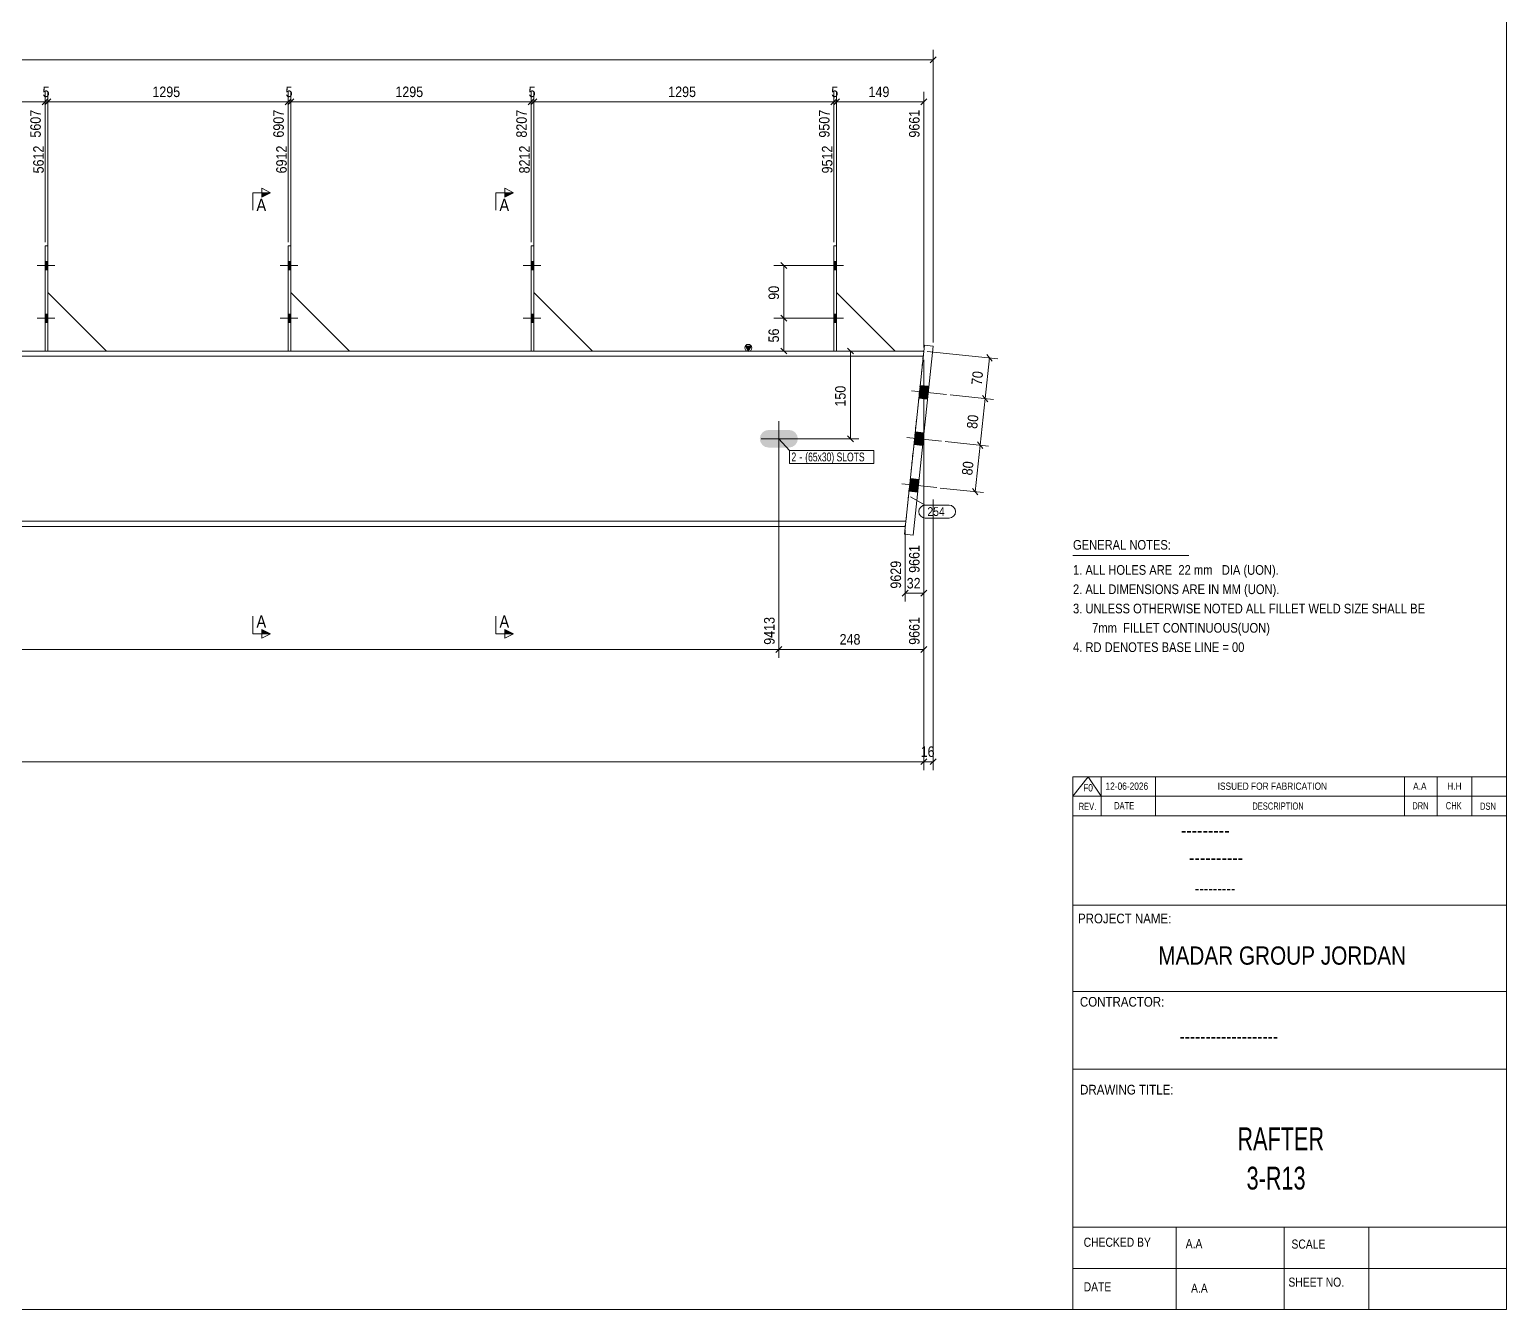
# Model space of a CAD drawing. Header units: millimetres. Extents: x 2 to 825, y 1 to 579.
# Drawn here: x 404.2 to 825, y 5 to 369.7 of the extents above; entities that cross this region are included whole.
import ezdxf

# ---------------------------------------------------------------- set-up
doc = ezdxf.new("R2010")
doc.units = ezdxf.units.MM
doc.linetypes.add('XKITLINE00', pattern=[0])
doc.linetypes.add('XKITLINE01', pattern=[4, 1, -1, 1, -1])
for name, color, linetype, lineweight in [('Bolt', 3, 'Continuous', 0), ('BoltMark', 7, 'Continuous', 0), ('Dimensions', 7, 'Continuous', 0), ('DrawingSheet', 5, 'Continuous', 0), ('OtherObjectType', 7, 'Continuous', 0), ('Part', 2, 'Continuous', 0), ('PartMark', 7, 'Continuous', 0), ('Section', 6, 'Continuous', 0)]:
    doc.layers.add(name, color=color, linetype=linetype, lineweight=lineweight)
doc.styles.add('@ARIAL_UNICODE_MS_BOLD', font='ARIAL.TTF')
doc.styles.add('ARIAL', font='ARIAL.TTF')
doc.styles.add('ARIAL_NARROW', font='ARIALN.TTF')
doc.styles.add('COMIC_SANS_MS_BOLD', font='COMICBD.TTF')
doc.styles.add('SWIS721_EX_BT', font='ARIAL.TTF')
doc.styles.add('SWISSE', font='ARIAL.TTF')

# ---------------------------------------------------------------- blocks, each defined once
blk = doc.blocks.new('*A2')
at = {"layer": 'Bolt'}
blk.add_hatch(color=3, dxfattribs=at).paths.add_polyline_path([(612.46, 252.12), (612.26, 253.07), (612.46, 254.03), (613, 254.84), (613.81, 255.38), (614.76, 255.57), (620.6, 255.57), (621.56, 255.38), (622.37, 254.84), (622.91, 254.03), (623.1, 253.07), (622.91, 252.12), (622.37, 251.3), (621.56, 250.76), (620.6, 250.57), (614.76, 250.57), (613.81, 250.76), (613, 251.3)], flags=17)
at = {"layer": 'Bolt', "color": 3, "linetype": 'XKITLINE00', "lineweight": 0}
for p, q in [((617.68, 248.07), (617.68, 258.07)), ((622.68, 253.07), (612.68, 253.07))]:
    blk.add_line(p, q, dxfattribs=at)
blk = doc.blocks.new('*A5')
at = {"layer": 'Bolt'}
for points in [[(477.85, 303.57), (478.68, 303.57), (478.68, 301.24), (477.85, 301.24)], [(477.85, 303.57), (478.68, 303.57), (478.68, 301.24), (477.85, 301.24)], [(477.85, 288.57), (478.68, 288.57), (478.68, 286.24), (477.85, 286.24)], [(477.85, 288.57), (478.68, 288.57), (478.68, 286.24), (477.85, 286.24)]]:
    blk.add_hatch(color=3, dxfattribs=at).paths.add_polyline_path(points, flags=17)
at = {"layer": 'Bolt', "color": 3, "linetype": 'XKITLINE00', "lineweight": 0}
for p, q in [((478.68, 303.57), (477.85, 303.57)), ((478.68, 303.57), (477.85, 303.57)), ((480.61, 302.41), (475.61, 302.41)), ((480.61, 302.41), (475.61, 302.41)), ((478.68, 301.24), (477.85, 301.24)), ((478.68, 301.24), (477.85, 301.24)), ((480.61, 287.41), (475.61, 287.41)), ((480.61, 287.41), (475.61, 287.41)), ((478.68, 288.57), (477.85, 288.57)), ((478.68, 288.57), (477.85, 288.57)), ((478.68, 286.24), (477.85, 286.24)), ((478.68, 286.24), (477.85, 286.24))]:
    blk.add_line(p, q, dxfattribs=at)
blk = doc.blocks.new('*A7')
at = {"layer": 'Bolt'}
for points in [[(633.33, 303.57), (634.16, 303.57), (634.16, 301.24), (633.33, 301.24)], [(633.33, 303.57), (634.16, 303.57), (634.16, 301.24), (633.33, 301.24)], [(633.33, 288.57), (634.16, 288.57), (634.16, 286.24), (633.33, 286.24)], [(633.33, 288.57), (634.16, 288.57), (634.16, 286.24), (633.33, 286.24)]]:
    blk.add_hatch(color=3, dxfattribs=at).paths.add_polyline_path(points, flags=17)
at = {"layer": 'Bolt', "color": 3, "linetype": 'XKITLINE00', "lineweight": 0}
for p, q in [((634.16, 303.57), (633.33, 303.57)), ((634.16, 303.57), (633.33, 303.57)), ((636.1, 302.41), (631.1, 302.41)), ((636.1, 302.41), (631.1, 302.41)), ((634.16, 301.24), (633.33, 301.24)), ((634.16, 301.24), (633.33, 301.24)), ((636.1, 287.41), (631.1, 287.41)), ((636.1, 287.41), (631.1, 287.41)), ((634.16, 288.57), (633.33, 288.57)), ((634.16, 288.57), (633.33, 288.57)), ((634.16, 286.24), (633.33, 286.24)), ((634.16, 286.24), (633.33, 286.24))]:
    blk.add_line(p, q, dxfattribs=at)
blk = doc.blocks.new('*A8')
at = {"layer": 'Bolt'}
for points in [[(408.61, 303.57), (409.45, 303.57), (409.45, 301.24), (408.61, 301.24)], [(408.61, 303.57), (409.45, 303.57), (409.45, 301.24), (408.61, 301.24)], [(408.61, 288.57), (409.45, 288.57), (409.45, 286.24), (408.61, 286.24)], [(408.61, 288.57), (409.45, 288.57), (409.45, 286.24), (408.61, 286.24)]]:
    blk.add_hatch(color=3, dxfattribs=at).paths.add_polyline_path(points, flags=17)
at = {"layer": 'Bolt', "color": 3, "linetype": 'XKITLINE00', "lineweight": 0}
for p, q in [((409.45, 303.57), (408.61, 303.57)), ((409.45, 303.57), (408.61, 303.57)), ((411.38, 302.41), (406.38, 302.41)), ((411.38, 302.41), (406.38, 302.41)), ((409.45, 301.24), (408.61, 301.24)), ((409.45, 301.24), (408.61, 301.24)), ((411.38, 287.41), (406.38, 287.41)), ((411.38, 287.41), (406.38, 287.41)), ((409.45, 288.57), (408.61, 288.57)), ((409.45, 288.57), (408.61, 288.57)), ((409.45, 286.24), (408.61, 286.24)), ((409.45, 286.24), (408.61, 286.24))]:
    blk.add_line(p, q, dxfattribs=at)
blk = doc.blocks.new('*A10')
at = {"layer": 'Bolt'}
for points in [[(660.05, 264.38), (657.57, 264.65), (657.95, 268.29), (660.44, 268.03)], [(660.05, 264.38), (657.57, 264.65), (657.95, 268.29), (660.44, 268.03)], [(658.66, 251.12), (656.17, 251.39), (656.55, 255.03), (659.04, 254.77)], [(658.66, 251.12), (656.17, 251.39), (656.55, 255.03), (659.04, 254.77)], [(657.26, 237.86), (654.77, 238.13), (655.16, 241.77), (657.64, 241.51)], [(657.26, 237.86), (654.77, 238.13), (655.16, 241.77), (657.64, 241.51)]]:
    blk.add_hatch(color=3, dxfattribs=at).paths.add_polyline_path(points, flags=17)
at = {"layer": 'Bolt', "color": 3, "linetype": 'XKITLINE00', "lineweight": 0}
for p, q in [((665.47, 265.66), (655.52, 266.71)), ((665.47, 265.66), (655.52, 266.71)), ((660.44, 268.03), (657.95, 268.29)), ((660.44, 268.03), (657.95, 268.29)), ((660.05, 264.38), (657.57, 264.65)), ((660.05, 264.38), (657.57, 264.65)), ((664.07, 252.4), (654.12, 253.45)), ((664.07, 252.4), (654.12, 253.45)), ((659.04, 254.77), (656.55, 255.03)), ((659.04, 254.77), (656.55, 255.03)), ((658.66, 251.12), (656.17, 251.39)), ((658.66, 251.12), (656.17, 251.39)), ((662.67, 239.14), (652.73, 240.19)), ((662.67, 239.14), (652.73, 240.19)), ((657.64, 241.51), (655.16, 241.77)), ((657.64, 241.51), (655.16, 241.77)), ((657.26, 237.86), (654.77, 238.13)), ((657.26, 237.86), (654.77, 238.13))]:
    blk.add_line(p, q, dxfattribs=at)
blk = doc.blocks.new('*A11')
at = {"layer": 'Bolt'}
for points in [[(547.08, 303.57), (547.91, 303.57), (547.91, 301.24), (547.08, 301.24)], [(547.08, 303.57), (547.91, 303.57), (547.91, 301.24), (547.08, 301.24)], [(547.08, 288.57), (547.91, 288.57), (547.91, 286.24), (547.08, 286.24)], [(547.08, 288.57), (547.91, 288.57), (547.91, 286.24), (547.08, 286.24)]]:
    blk.add_hatch(color=3, dxfattribs=at).paths.add_polyline_path(points, flags=17)
at = {"layer": 'Bolt', "color": 3, "linetype": 'XKITLINE00', "lineweight": 0}
for p, q in [((547.91, 303.57), (547.08, 303.57)), ((547.91, 303.57), (547.08, 303.57)), ((549.85, 302.41), (544.85, 302.41)), ((549.85, 302.41), (544.85, 302.41)), ((547.91, 301.24), (547.08, 301.24)), ((547.91, 301.24), (547.08, 301.24)), ((549.85, 287.41), (544.85, 287.41)), ((549.85, 287.41), (544.85, 287.41)), ((547.91, 288.57), (547.08, 288.57)), ((547.91, 288.57), (547.08, 288.57)), ((547.91, 286.24), (547.08, 286.24)), ((547.91, 286.24), (547.08, 286.24))]:
    blk.add_line(p, q, dxfattribs=at)
blk = doc.blocks.new('*A13')
at = {"layer": 'Part'}
blk.add_hatch(color=2, dxfattribs=at).paths.add_polyline_path([(608.18, 279.47), (609.78, 279.47), (608.98, 278.07)], flags=17)
at = {"layer": 'Part', "color": 2, "linetype": 'XKITLINE00', "lineweight": 0}
for p, q in [((451.11, 278.07), (381.98, 278.07)), ((520.35, 278.07), (451.21, 278.07)), ((589.58, 278.07), (520.45, 278.07)), ((658.98, 278.07), (589.68, 278.07)), ((608.98, 278.07), (608.18, 279.47)), ((608.18, 279.47), (609.78, 279.47)), ((609.78, 279.47), (608.98, 278.07)), ((451.11, 276.57), (381.98, 276.57)), ((520.35, 276.57), (451.21, 276.57)), ((589.58, 276.57), (520.45, 276.57)), ((658.83, 276.57), (589.68, 276.57)), ((451.11, 229.57), (381.98, 229.57)), ((381.98, 228.07), (451.11, 228.07)), ((520.35, 229.57), (451.21, 229.57)), ((451.21, 228.07), (520.35, 228.07)), ((589.58, 229.57), (520.45, 229.57)), ((520.45, 228.07), (589.58, 228.07)), ((653.87, 229.57), (589.68, 229.57)), ((589.68, 228.07), (653.71, 228.07))]:
    blk.add_line(p, q, dxfattribs=at)
at = {"layer": 'Part', "color": 7, "linetype": 'XKITLINE01', "lineweight": 0}
blk.add_line((653.71, 228.07), (658.98, 278.07), dxfattribs=at)
at = {"layer": 'Part', "color": 2, "linetype": 'XKITLINE00', "lineweight": 0}
blk.add_circle((608.98, 278.97), 1, dxfattribs=at)
blk = doc.blocks.new('*A18')
at = {"layer": 'Part', "color": 2, "linetype": 'XKITLINE00', "lineweight": 0}
for p, q in [((477.85, 308.07), (478.68, 308.07)), ((477.85, 308.07), (477.85, 278.07)), ((478.68, 308.07), (478.68, 278.07))]:
    blk.add_line(p, q, dxfattribs=at)
at = {"layer": 'Part', "color": 7, "linetype": 'XKITLINE01', "lineweight": 0}
blk.add_line((478.68, 278.07), (477.85, 278.07), dxfattribs=at)
blk = doc.blocks.new('*A19')
at = {"layer": 'Part', "color": 2, "linetype": 'XKITLINE00', "lineweight": 0}
blk.add_line((495.35, 278.07), (478.68, 294.74), dxfattribs=at)
at = {"layer": 'Part', "color": 7, "linetype": 'XKITLINE01', "lineweight": 0}
for p, q in [((478.68, 294.74), (478.68, 278.07)), ((478.68, 278.07), (495.35, 278.07))]:
    blk.add_line(p, q, dxfattribs=at)
blk = doc.blocks.new('*A22')
at = {"layer": 'Part', "color": 2, "linetype": 'XKITLINE00', "lineweight": 0}
for p, q in [((634.16, 308.07), (633.33, 308.07)), ((633.33, 308.07), (633.33, 278.07)), ((634.16, 278.07), (634.16, 308.07))]:
    blk.add_line(p, q, dxfattribs=at)
at = {"layer": 'Part', "color": 7, "linetype": 'XKITLINE01', "lineweight": 0}
blk.add_line((633.33, 278.07), (634.16, 278.07), dxfattribs=at)
blk = doc.blocks.new('*A23')
at = {"layer": 'Part', "color": 2, "linetype": 'XKITLINE00', "lineweight": 0}
blk.add_line((650.83, 278.07), (634.16, 294.74), dxfattribs=at)
at = {"layer": 'Part', "color": 7, "linetype": 'XKITLINE01', "lineweight": 0}
for p, q in [((634.16, 294.74), (634.16, 278.07)), ((634.16, 278.07), (650.83, 278.07))]:
    blk.add_line(p, q, dxfattribs=at)
blk = doc.blocks.new('*A24')
at = {"layer": 'Part', "color": 2, "linetype": 'XKITLINE00', "lineweight": 0}
for p, q in [((408.61, 308.07), (409.45, 308.07)), ((408.61, 308.07), (408.61, 278.07)), ((409.45, 308.07), (409.45, 278.07))]:
    blk.add_line(p, q, dxfattribs=at)
at = {"layer": 'Part', "color": 7, "linetype": 'XKITLINE01', "lineweight": 0}
blk.add_line((409.45, 278.07), (408.61, 278.07), dxfattribs=at)
blk = doc.blocks.new('*A25')
at = {"layer": 'Part', "color": 2, "linetype": 'XKITLINE00', "lineweight": 0}
blk.add_line((426.11, 278.07), (409.45, 294.74), dxfattribs=at)
at = {"layer": 'Part', "color": 7, "linetype": 'XKITLINE01', "lineweight": 0}
for p, q in [((409.45, 294.74), (409.45, 278.07)), ((409.45, 278.07), (426.11, 278.07))]:
    blk.add_line(p, q, dxfattribs=at)
blk = doc.blocks.new('*A28')
at = {"layer": 'Part', "color": 2, "linetype": 'XKITLINE00', "lineweight": 0}
for p, q in [((659.16, 279.73), (653.48, 225.86)), ((655.96, 225.6), (661.64, 279.47)), ((661.64, 279.47), (659.16, 279.73)), ((653.48, 225.86), (655.96, 225.6))]:
    blk.add_line(p, q, dxfattribs=at)
blk = doc.blocks.new('*A29')
at = {"layer": 'Part', "color": 2, "linetype": 'XKITLINE00', "lineweight": 0}
blk.add_line((564.58, 278.07), (547.91, 294.74), dxfattribs=at)
at = {"layer": 'Part', "color": 7, "linetype": 'XKITLINE01', "lineweight": 0}
for p, q in [((547.91, 294.74), (547.91, 278.07)), ((547.91, 278.07), (564.58, 278.07))]:
    blk.add_line(p, q, dxfattribs=at)
blk = doc.blocks.new('*A30')
at = {"layer": 'Part', "color": 2, "linetype": 'XKITLINE00', "lineweight": 0}
for p, q in [((547.08, 308.07), (547.91, 308.07)), ((547.08, 308.07), (547.08, 278.07)), ((547.91, 308.07), (547.91, 278.07))]:
    blk.add_line(p, q, dxfattribs=at)
at = {"layer": 'Part', "color": 7, "linetype": 'XKITLINE01', "lineweight": 0}
blk.add_line((547.91, 278.07), (547.08, 278.07), dxfattribs=at)
blk = doc.blocks.new('*A70')
at = {"layer": 'DrawingSheet', "color": 5, "linetype": 'XKITLINE00', "lineweight": 0}
for p, q in [((825, 5), (825, 579)), ((5, 5), (825, 5))]:
    blk.add_line(p, q, dxfattribs=at)
blk = doc.blocks.new('*A72')
at = {"layer": 'OtherObjectType', "color": 7, "linetype": 'XKITLINE00', "lineweight": 0}
blk.add_line((701.5, 219.82), (734.5, 219.82), dxfattribs=at)
at = {"layer": 'OtherObjectType', "color": 7, "style": 'ARIAL_NARROW', "width": 1.008832}
for s, p in [('GENERAL NOTES:', (701.5, 221.47)), ('1. ALL HOLES ARE  22 mm   DIA (UON).', (701.5, 214.32)), ('2. ALL DIMENSIONS ARE IN MM (UON).', (701.5, 208.82)), ('3. UNLESS OTHERWISE NOTED ALL FILLET WELD SIZE SHALL BE', (701.5, 203.32)), ('7mm  FILLET CONTINUOUS(UON)', (706.95, 197.82)), ('4. RD DENOTES BASE LINE = 00', (701.5, 192.32))]:
    blk.add_text(s, height=2.75, dxfattribs=at).set_placement(p)
blk = doc.blocks.new('*A73')
at = {"layer": 'OtherObjectType', "color": 7, "linetype": 'XKITLINE00', "lineweight": 0}
for p, q in [((701.5, 156.76), (825, 156.76)), ((701.5, 151.21), (705.82, 156.76)), ((701.5, 151.21), (701.5, 156.76)), ((705.82, 156.76), (709.53, 151.21)), ((709.53, 151.21), (709.53, 156.76)), ((724.97, 151.21), (724.97, 156.76)), ((795.98, 151.21), (795.98, 156.76)), ((805.24, 151.21), (805.24, 156.76)), ((815.12, 151.21), (815.12, 156.76)), ((825, 151.21), (825, 156.76)), ((701.5, 151.21), (825, 151.21)), ((701.5, 145.65), (701.5, 151.21)), ((705.21, 151.21), (825, 151.21)), ((709.53, 145.65), (709.53, 151.21)), ((724.97, 145.65), (724.97, 151.21)), ((795.98, 145.65), (795.98, 151.21)), ((805.24, 145.65), (805.24, 151.21)), ((815.12, 145.65), (815.12, 151.21)), ((825, 145.65), (825, 151.21))]:
    blk.add_line(p, q, dxfattribs=at)
at = {"layer": 'OtherObjectType', "color": 7, "style": 'ARIAL_NARROW'}
for s, height, width, p in [('F0', 2.058, 1.008832, (704.4, 152.59)), ('12-06-2026', 2.058, 1.008832, (710.76, 153.06)), ('ISSUED FOR FABRICATION', 2.0583, 1.008832, (742.71, 153.06)), ('A.A', 2.058, 1.008832, (798.4, 153.06)), ('H.H', 2.058, 1.008832, (808.13, 153.06)), ('REV.', 2.058, 0.907949, (703.13, 147.31)), ('DATE', 2.058, 0.907949, (713.23, 147.5)), ('DESCRIPTION', 2.0583, 0.907949, (752.61, 147.39)), ('DRN', 2.058, 0.907949, (798.17, 147.47)), ('CHK', 2.058, 0.907949, (807.72, 147.5)), ('DSN', 2.058, 0.907949, (817.47, 147.35))]:
    blk.add_text(s, height=height, dxfattribs=dict(at, width=width)).set_placement(p)
blk = doc.blocks.new('*A75')
at = {"layer": 'OtherObjectType', "color": 2, "linetype": 'XKITLINE00', "lineweight": 0}
for p, q in [((701.5, 145.65), (825, 145.65)), ((701.5, 5), (701.5, 145.64)), ((824.98, 145.64), (825, 5)), ((825, 120.14), (701.5, 120.14)), ((701.5, 95.63), (825, 95.63)), ((825, 73.49), (701.5, 73.49)), ((825, 28.4), (701.5, 28.4)), ((730.94, 28.4), (730.94, 5)), ((761.62, 5), (761.62, 28.4)), ((785.75, 5), (785.75, 28.4)), ((825, 16.7), (701.5, 16.7)), ((825, 5), (701.5, 5))]:
    blk.add_line(p, q, dxfattribs=at)
at = {"layer": 'OtherObjectType', "color": 4, "style": '@ARIAL_UNICODE_MS_BOLD', "width": 0.85}
blk.add_text('---------', height=3.9, dxfattribs=at).set_placement((732.23, 139.59))
at = {"layer": 'OtherObjectType', "color": 7, "style": 'ARIAL', "width": 0.85}
for s, height, p in [('----------', 3.9, (734.56, 131.77)), ('---------', 3.25, (736.21, 123.31))]:
    blk.add_text(s, height=height, dxfattribs=at).set_placement(p)
at = {"layer": 'OtherObjectType', "color": 3, "width": 0.85}
for s, style, p in [('PROJECT NAME:', 'SWIS721_EX_BT', (702.92, 115.01)), ('CONTRACTOR:', 'SWISSE', (703.47, 91.27)), ('DRAWING TITLE:', 'SWIS721_EX_BT', (703.53, 66.24))]:
    blk.add_text(s, height=2.7618, dxfattribs=dict(at, style=style)).set_placement(p)
at = {"layer": 'OtherObjectType', "color": 7, "width": 0.85}
for s, height, p in [('MADAR GROUP JORDAN', 5.2, (725.79, 103.23)), ('CHECKED BY', 2.592, (704.53, 22.86)), ('A.A', 2.592, (733.61, 22.45)), ('SCALE', 2.592, (763.74, 22.33)), ('DATE', 2.592, (704.54, 10.16)), ('SHEET NO.', 2.592, (762.87, 11.49)), ('A.A', 2.592, (735.14, 9.76))]:
    blk.add_text(s, height=height, dxfattribs=at).set_placement(p)
at = {"layer": 'OtherObjectType', "color": 1}
for s, height, style, width, p in [('-------------------', 3.9, 'COMIC_SANS_MS_BOLD', 0.85, (731.87, 80.86)), ('RAFTER', 6.5, 'ARIAL', 0.68, (748.34, 50.37)), ('3-R13', 6.5, 'ARIAL', 0.68, (750.95, 39.17))]:
    blk.add_text(s, height=height, dxfattribs=dict(at, style=style, width=width)).set_placement(p)
blk = doc.blocks.new('*A78')
at = {"layer": 'Dimensions', "color": 7, "linetype": 'XKITLINE00', "lineweight": 0}
for p, q in [((662.49, 361.92), (660.8, 360.22)), ((661.64, 280.47), (661.64, 363.92)), ((59.76, 361.07), (661.64, 361.07))]:
    blk.add_line(p, q, dxfattribs=at)
at = {"layer": 'Dimensions', "color": 3}
blk.add_point((661.64, 361.07), dxfattribs=at)
blk = doc.blocks.new('*A84')
at = {"layer": 'BoltMark', "color": 7, "linetype": 'XKITLINE00', "lineweight": 0}
for p, q in [((617.68, 253.07), (620.68, 249.73)), ((620.68, 249.73), (644.8, 249.73)), ((620.68, 246.03), (620.68, 249.73)), ((644.8, 246.03), (644.8, 249.73)), ((620.68, 246.03), (644.8, 246.03))]:
    blk.add_line(p, q, dxfattribs=at)
at = {"layer": 'BoltMark', "color": 3, "style": 'ARIAL_NARROW', "width": 0.85}
for s, p in [('2', (621.28, 246.63)), ('(65x30) SLOTS', (625.21, 246.63)), ('-', (623.55, 246.63))]:
    blk.add_text(s, height=2.5, dxfattribs=at).set_placement(p)
blk = doc.blocks.new('*A85')
at = {"layer": 'PartMark', "color": 7, "linetype": 'XKITLINE00', "lineweight": 0}
for p, q in [((655.17, 236.56), (659.41, 234.17)), ((659.41, 234.17), (666.18, 234.17)), ((659.41, 230.47), (666.18, 230.47))]:
    blk.add_line(p, q, dxfattribs=at)
for centre, start, end in [((659.41, 232.32), 90, 270), ((666.18, 232.32), 270, 90)]:
    blk.add_arc(centre, 1.85, start, end, dxfattribs=at)
at = {"layer": 'PartMark', "color": 3, "style": 'ARIAL', "width": 0.85}
blk.add_text('254', height=2.5, dxfattribs=at).set_placement((660.01, 231.07))
blk = doc.blocks.new('*A92')
at = {"layer": 'Section'}
for points in [[(470.35, 323.18), (472.85, 323.18), (470.35, 321.93)], [(470.35, 198.74), (472.85, 197.49), (470.35, 197.49)]]:
    blk.add_hatch(color=3, dxfattribs=at).paths.add_polyline_path(points, flags=17)
at = {"layer": 'Section', "color": 3, "linetype": 'XKITLINE00', "lineweight": 0}
for p, q in [((470.35, 321.93), (470.35, 324.43)), ((470.35, 324.43), (472.85, 323.18)), ((472.85, 323.18), (470.35, 321.93)), ((472.85, 197.49), (470.35, 198.74)), ((470.35, 198.74), (470.35, 196.24)), ((472.85, 197.49), (470.35, 196.24))]:
    blk.add_line(p, q, dxfattribs=at)
at = {"layer": 'Section', "color": 1, "linetype": 'XKITLINE00', "lineweight": 0}
for p, q in [((467.85, 323.18), (467.85, 318.18)), ((467.85, 323.18), (472.85, 323.18)), ((467.85, 197.49), (467.85, 202.49)), ((467.85, 197.49), (472.85, 197.49))]:
    blk.add_line(p, q, dxfattribs=at)
at = {"layer": 'Section', "color": 7, "style": 'ARIAL', "width": 0.85}
for p in [(468.85, 317.93), (468.85, 199.24)]:
    blk.add_text('A', height=3.5, dxfattribs=at).set_placement(p)
blk = doc.blocks.new('*A96')
at = {"layer": 'Section'}
for points in [[(539.58, 323.18), (542.08, 323.18), (539.58, 321.93)], [(539.58, 198.74), (542.08, 197.49), (539.58, 197.49)]]:
    blk.add_hatch(color=3, dxfattribs=at).paths.add_polyline_path(points, flags=17)
at = {"layer": 'Section', "color": 3, "linetype": 'XKITLINE00', "lineweight": 0}
for p, q in [((539.58, 321.93), (539.58, 324.43)), ((539.58, 324.43), (542.08, 323.18)), ((542.08, 323.18), (539.58, 321.93)), ((542.08, 197.49), (539.58, 198.74)), ((539.58, 198.74), (539.58, 196.24)), ((542.08, 197.49), (539.58, 196.24))]:
    blk.add_line(p, q, dxfattribs=at)
at = {"layer": 'Section', "color": 1, "linetype": 'XKITLINE00', "lineweight": 0}
for p, q in [((537.08, 323.18), (537.08, 318.18)), ((537.08, 323.18), (542.08, 323.18)), ((537.08, 197.49), (537.08, 202.49)), ((537.08, 197.49), (542.08, 197.49))]:
    blk.add_line(p, q, dxfattribs=at)
at = {"layer": 'Section', "color": 7, "style": 'ARIAL', "width": 0.85}
for p in [(538.08, 317.93), (538.08, 199.24)]:
    blk.add_text('A', height=3.5, dxfattribs=at).set_placement(p)
blk = doc.blocks.new('*A102')
at = {"layer": 'Dimensions', "color": 7, "linetype": 'XKITLINE00', "lineweight": 0}
for p, q in [((658.98, 275.57), (658.98, 158.67)), ((63.87, 161.07), (658.98, 161.07)), ((659.83, 161.92), (658.14, 160.22))]:
    blk.add_line(p, q, dxfattribs=at)
at = {"layer": 'Dimensions', "color": 3}
blk.add_point((658.98, 161.07), dxfattribs=at)
blk = doc.blocks.new('*A103')
at = {"layer": 'Dimensions', "color": 7, "linetype": 'XKITLINE00', "lineweight": 0}
for p, q in [((658.98, 275.57), (658.98, 158.67)), ((661.64, 235.73), (661.64, 158.67)), ((659.83, 161.92), (658.14, 160.22)), ((658.98, 161.07), (661.64, 161.07)), ((662.49, 161.92), (660.8, 160.22))]:
    blk.add_line(p, q, dxfattribs=at)
at = {"layer": 'Dimensions', "color": 3}
for p in [(658.98, 161.07), (661.64, 161.07)]:
    blk.add_point(p, dxfattribs=at)
at = {"layer": 'Dimensions', "color": 3, "style": 'ARIAL', "width": 0.85}
blk.add_text('16', height=3, dxfattribs=at).set_placement((658.09, 162.42))
blk = doc.blocks.new('*A105')
at = {"layer": 'Dimensions', "color": 7, "linetype": 'XKITLINE00', "lineweight": 0}
for p, q in [((617.68, 252.07), (617.68, 190.67)), ((618.53, 193.92), (616.83, 192.22)), ((115.2, 193.07), (617.68, 193.07))]:
    blk.add_line(p, q, dxfattribs=at)
at = {"layer": 'Dimensions', "color": 3}
blk.add_point((617.68, 193.07), dxfattribs=at)
at = {"layer": 'Dimensions', "color": 3, "style": 'ARIAL', "width": 0.85}
blk.add_text('9413', height=3, rotation=90.0002, dxfattribs=at).set_placement((616.48, 194.37))
blk = doc.blocks.new('*A106')
at = {"layer": 'Dimensions', "color": 7, "linetype": 'XKITLINE00', "lineweight": 0}
for p, q in [((658.98, 275.57), (658.98, 190.67)), ((617.68, 252.07), (617.68, 190.67)), ((618.53, 193.92), (616.83, 192.22)), ((659.83, 193.92), (658.14, 192.22)), ((617.68, 193.07), (658.98, 193.07))]:
    blk.add_line(p, q, dxfattribs=at)
at = {"layer": 'Dimensions', "color": 3}
for p in [(617.68, 193.07), (658.98, 193.07)]:
    blk.add_point(p, dxfattribs=at)
at = {"layer": 'Dimensions', "color": 3, "style": 'ARIAL', "width": 0.85}
blk.add_text('9661', height=3, rotation=90.0002, dxfattribs=at).set_placement((657.78, 194.37))
blk.add_text('248', height=3, dxfattribs=at).set_placement((635, 194.42))
blk = doc.blocks.new('*A116')
at = {"layer": 'Dimensions', "color": 7, "linetype": 'XKITLINE00', "lineweight": 0}
for p, q in [((341.06, 349.92), (339.37, 348.22)), ((340.21, 295.74), (340.21, 351.92)), ((409.46, 349.92), (407.77, 348.22)), ((408.61, 309.07), (408.61, 351.92)), ((340.21, 349.07), (408.61, 349.07))]:
    blk.add_line(p, q, dxfattribs=at)
at = {"layer": 'Dimensions', "color": 3}
for p in [(340.21, 349.07), (408.61, 349.07)]:
    blk.add_point(p, dxfattribs=at)
at = {"layer": 'Dimensions', "color": 3, "style": 'ARIAL', "width": 0.85}
blk.add_text('1295', height=3, dxfattribs=at).set_placement((369.96, 350.42))
blk.add_text('5607', height=3, rotation=90.0002, dxfattribs=at).set_placement((407.41, 338.87))
blk = doc.blocks.new('*A117')
at = {"layer": 'Dimensions', "color": 7, "linetype": 'XKITLINE00', "lineweight": 0}
for p, q in [((409.46, 349.92), (407.77, 348.22)), ((410.3, 349.92), (408.6, 348.22)), ((408.61, 309.07), (408.61, 351.92)), ((409.45, 295.74), (409.45, 351.92)), ((408.61, 349.07), (409.45, 349.07))]:
    blk.add_line(p, q, dxfattribs=at)
at = {"layer": 'Dimensions', "color": 3}
for p in [(408.61, 349.07), (409.45, 349.07)]:
    blk.add_point(p, dxfattribs=at)
at = {"layer": 'Dimensions', "color": 3, "style": 'ARIAL', "width": 0.85}
blk.add_text('5', height=3, dxfattribs=at).set_placement((407.92, 350.42))
blk.add_text('5612', height=3, rotation=90.0002, dxfattribs=at).set_placement((408.25, 328.67))
blk = doc.blocks.new('*A118')
at = {"layer": 'Dimensions', "color": 7, "linetype": 'XKITLINE00', "lineweight": 0}
for p, q in [((410.3, 349.92), (408.6, 348.22)), ((409.45, 295.74), (409.45, 351.92)), ((478.7, 349.92), (477, 348.22)), ((477.85, 309.07), (477.85, 351.92)), ((409.45, 349.07), (477.85, 349.07))]:
    blk.add_line(p, q, dxfattribs=at)
at = {"layer": 'Dimensions', "color": 3}
for p in [(409.45, 349.07), (477.85, 349.07)]:
    blk.add_point(p, dxfattribs=at)
at = {"layer": 'Dimensions', "color": 3, "style": 'ARIAL', "width": 0.85}
blk.add_text('1295', height=3, dxfattribs=at).set_placement((439.2, 350.42))
blk.add_text('6907', height=3, rotation=90.0002, dxfattribs=at).set_placement((476.65, 338.87))
blk = doc.blocks.new('*A119')
at = {"layer": 'Dimensions', "color": 7, "linetype": 'XKITLINE00', "lineweight": 0}
for p, q in [((478.7, 349.92), (477, 348.22)), ((479.53, 349.92), (477.83, 348.22)), ((477.85, 309.07), (477.85, 351.92)), ((478.68, 295.74), (478.68, 351.92)), ((477.85, 349.07), (478.68, 349.07))]:
    blk.add_line(p, q, dxfattribs=at)
at = {"layer": 'Dimensions', "color": 3}
for p in [(477.85, 349.07), (478.68, 349.07)]:
    blk.add_point(p, dxfattribs=at)
at = {"layer": 'Dimensions', "color": 3, "style": 'ARIAL', "width": 0.85}
blk.add_text('5', height=3, dxfattribs=at).set_placement((477.15, 350.42))
blk.add_text('6912', height=3, rotation=90.0002, dxfattribs=at).set_placement((477.48, 328.67))
blk = doc.blocks.new('*A120')
at = {"layer": 'Dimensions', "color": 7, "linetype": 'XKITLINE00', "lineweight": 0}
for p, q in [((479.53, 349.92), (477.83, 348.22)), ((478.68, 295.74), (478.68, 351.92)), ((547.93, 349.92), (546.23, 348.22)), ((547.08, 309.07), (547.08, 351.92)), ((478.68, 349.07), (547.08, 349.07))]:
    blk.add_line(p, q, dxfattribs=at)
at = {"layer": 'Dimensions', "color": 3}
for p in [(478.68, 349.07), (547.08, 349.07)]:
    blk.add_point(p, dxfattribs=at)
at = {"layer": 'Dimensions', "color": 3, "style": 'ARIAL', "width": 0.85}
blk.add_text('1295', height=3, dxfattribs=at).set_placement((508.43, 350.42))
blk.add_text('8207', height=3, rotation=90.0002, dxfattribs=at).set_placement((545.88, 338.87))
blk = doc.blocks.new('*A121')
at = {"layer": 'Dimensions', "color": 7, "linetype": 'XKITLINE00', "lineweight": 0}
for p, q in [((547.93, 349.92), (546.23, 348.22)), ((548.76, 349.92), (547.07, 348.22)), ((547.08, 309.07), (547.08, 351.92)), ((547.91, 295.74), (547.91, 351.92)), ((547.08, 349.07), (547.91, 349.07))]:
    blk.add_line(p, q, dxfattribs=at)
at = {"layer": 'Dimensions', "color": 3}
for p in [(547.08, 349.07), (547.91, 349.07)]:
    blk.add_point(p, dxfattribs=at)
at = {"layer": 'Dimensions', "color": 3, "style": 'ARIAL', "width": 0.85}
blk.add_text('5', height=3, dxfattribs=at).set_placement((546.39, 350.42))
blk.add_text('8212', height=3, rotation=90.0002, dxfattribs=at).set_placement((546.71, 328.67))
blk = doc.blocks.new('*A122')
at = {"layer": 'Dimensions', "color": 7, "linetype": 'XKITLINE00', "lineweight": 0}
for p, q in [((548.76, 349.92), (547.07, 348.22)), ((547.91, 295.74), (547.91, 351.92)), ((634.18, 349.92), (632.48, 348.22)), ((633.33, 309.07), (633.33, 351.92)), ((547.91, 349.07), (633.33, 349.07))]:
    blk.add_line(p, q, dxfattribs=at)
at = {"layer": 'Dimensions', "color": 3}
for p in [(547.91, 349.07), (633.33, 349.07)]:
    blk.add_point(p, dxfattribs=at)
at = {"layer": 'Dimensions', "color": 3, "style": 'ARIAL', "width": 0.85}
blk.add_text('1295', height=3, dxfattribs=at).set_placement((586.17, 350.42))
blk.add_text('9507', height=3, rotation=90.0002, dxfattribs=at).set_placement((632.13, 338.87))
blk = doc.blocks.new('*A123')
at = {"layer": 'Dimensions', "color": 7, "linetype": 'XKITLINE00', "lineweight": 0}
for p, q in [((634.18, 349.92), (632.48, 348.22)), ((635.01, 349.92), (633.32, 348.22)), ((633.33, 309.07), (633.33, 351.92)), ((634.16, 295.74), (634.16, 351.92)), ((633.33, 349.07), (634.16, 349.07))]:
    blk.add_line(p, q, dxfattribs=at)
at = {"layer": 'Dimensions', "color": 3}
for p in [(633.33, 349.07), (634.16, 349.07)]:
    blk.add_point(p, dxfattribs=at)
at = {"layer": 'Dimensions', "color": 3, "style": 'ARIAL', "width": 0.85}
blk.add_text('5', height=3, dxfattribs=at).set_placement((632.63, 350.42))
blk.add_text('9512', height=3, rotation=90.0002, dxfattribs=at).set_placement((632.96, 328.67))
blk = doc.blocks.new('*A124')
at = {"layer": 'Dimensions', "color": 7, "linetype": 'XKITLINE00', "lineweight": 0}
for p, q in [((635.01, 349.92), (633.32, 348.22)), ((634.16, 295.74), (634.16, 351.92)), ((659.83, 349.92), (658.14, 348.22)), ((658.98, 279.07), (658.98, 351.92)), ((634.16, 349.07), (658.98, 349.07))]:
    blk.add_line(p, q, dxfattribs=at)
at = {"layer": 'Dimensions', "color": 3}
for p in [(634.16, 349.07), (658.98, 349.07)]:
    blk.add_point(p, dxfattribs=at)
at = {"layer": 'Dimensions', "color": 3, "style": 'ARIAL', "width": 0.85}
blk.add_text('149', height=3, dxfattribs=at).set_placement((643.24, 350.42))
blk.add_text('9661', height=3, rotation=90.0002, dxfattribs=at).set_placement((657.78, 338.87))
blk = doc.blocks.new('*A125')
at = {"layer": 'Dimensions', "color": 7, "linetype": 'XKITLINE00', "lineweight": 0}
for p, q in [((635.1, 287.41), (616.24, 287.41)), ((618.24, 288.25), (619.93, 286.56)), ((619.09, 278.07), (619.09, 287.41)), ((657.98, 278.07), (616.24, 278.07)), ((618.24, 278.92), (619.93, 277.22))]:
    blk.add_line(p, q, dxfattribs=at)
at = {"layer": 'Dimensions', "color": 3}
for p in [(619.09, 287.41), (619.09, 278.07)]:
    blk.add_point(p, dxfattribs=at)
at = {"layer": 'Dimensions', "color": 3, "style": 'ARIAL', "width": 0.85}
blk.add_text('56', height=3, rotation=90.0002, dxfattribs=at).set_placement((617.74, 280.51))
blk = doc.blocks.new('*A126')
at = {"layer": 'Dimensions', "color": 7, "linetype": 'XKITLINE00', "lineweight": 0}
for p, q in [((618.24, 303.25), (619.93, 301.56)), ((635.1, 302.41), (616.24, 302.41)), ((619.09, 287.41), (619.09, 302.41)), ((635.1, 287.41), (616.24, 287.41)), ((618.24, 288.25), (619.93, 286.56))]:
    blk.add_line(p, q, dxfattribs=at)
at = {"layer": 'Dimensions', "color": 3}
for p in [(619.09, 302.41), (619.09, 287.41)]:
    blk.add_point(p, dxfattribs=at)
at = {"layer": 'Dimensions', "color": 3, "style": 'ARIAL', "width": 0.85}
blk.add_text('90', height=3, rotation=90.0002, dxfattribs=at).set_placement((617.74, 292.68))
blk = doc.blocks.new('*A127')
at = {"layer": 'Dimensions', "color": 7, "linetype": 'XKITLINE00', "lineweight": 0}
for p, q in [((657.98, 278.07), (635.22, 278.07)), ((637.22, 278.92), (638.92, 277.22)), ((638.07, 253.07), (638.07, 278.07)), ((618.68, 253.07), (640.47, 253.07)), ((637.22, 253.92), (638.92, 252.22))]:
    blk.add_line(p, q, dxfattribs=at)
at = {"layer": 'Dimensions', "color": 3}
for p in [(638.07, 278.07), (638.07, 253.07)]:
    blk.add_point(p, dxfattribs=at)
at = {"layer": 'Dimensions', "color": 3, "style": 'ARIAL', "width": 0.85}
blk.add_text('150', height=3, rotation=90.0002, dxfattribs=at).set_placement((636.72, 262.23))
blk = doc.blocks.new('*A128')
at = {"layer": 'Dimensions', "color": 7, "linetype": 'XKITLINE00', "lineweight": 0}
for p, q in [((665.06, 252.29), (677.44, 250.99)), ((673.66, 237.98), (675.05, 251.24)), ((674.3, 252.17), (675.81, 250.31)), ((663.66, 239.03), (676.04, 237.73)), ((672.9, 238.91), (674.41, 237.05))]:
    blk.add_line(p, q, dxfattribs=at)
at = {"layer": 'Dimensions', "color": 3}
for p in [(675.05, 251.24), (673.66, 237.98)]:
    blk.add_point(p, dxfattribs=at)
at = {"layer": 'Dimensions', "color": 3, "style": 'ARIAL', "width": 0.85}
blk.add_text('80', height=3, rotation=83.9784, dxfattribs=at).set_placement((672.78, 242.54))
blk = doc.blocks.new('*A129')
at = {"layer": 'Dimensions', "color": 7, "linetype": 'XKITLINE00', "lineweight": 0}
for p, q in [((666.46, 265.55), (678.84, 264.25)), ((675.7, 265.43), (677.21, 263.57)), ((675.05, 251.24), (676.45, 264.5)), ((665.06, 252.29), (677.44, 250.99)), ((674.3, 252.17), (675.81, 250.31))]:
    blk.add_line(p, q, dxfattribs=at)
at = {"layer": 'Dimensions', "color": 3}
for p in [(676.45, 264.5), (675.05, 251.24)]:
    blk.add_point(p, dxfattribs=at)
at = {"layer": 'Dimensions', "color": 3, "style": 'ARIAL', "width": 0.85}
blk.add_text('80', height=3, rotation=83.9784, dxfattribs=at).set_placement((674.18, 255.8))
blk = doc.blocks.new('*A130')
at = {"layer": 'Dimensions', "color": 7, "linetype": 'XKITLINE00', "lineweight": 0}
for p, q in [((659.98, 277.97), (680.06, 275.85)), ((676.45, 264.5), (677.68, 276.1)), ((676.92, 277.03), (678.43, 275.17)), ((666.46, 265.55), (678.84, 264.25)), ((675.7, 265.43), (677.21, 263.57))]:
    blk.add_line(p, q, dxfattribs=at)
at = {"layer": 'Dimensions', "color": 3}
for p in [(677.68, 276.1), (676.45, 264.5)]:
    blk.add_point(p, dxfattribs=at)
at = {"layer": 'Dimensions', "color": 3, "style": 'ARIAL', "width": 0.85}
blk.add_text('70', height=3, rotation=83.9784, dxfattribs=at).set_placement((675.49, 268.23))
blk = doc.blocks.new('*A131')
at = {"layer": 'Dimensions', "color": 7, "linetype": 'XKITLINE00', "lineweight": 0}
for p, q in [((658.98, 275.57), (658.98, 206.67)), ((653.71, 227.07), (653.71, 206.67)), ((654.56, 209.92), (652.86, 208.22)), ((653.71, 209.07), (658.98, 209.07)), ((659.83, 209.92), (658.14, 208.22))]:
    blk.add_line(p, q, dxfattribs=at)
at = {"layer": 'Dimensions', "color": 3}
for p in [(653.71, 209.07), (658.98, 209.07)]:
    blk.add_point(p, dxfattribs=at)
at = {"layer": 'Dimensions', "color": 3, "style": 'ARIAL', "width": 0.85}
for s, p in [('9661', (657.78, 214.87)), ('9629', (652.51, 210.37))]:
    blk.add_text(s, height=3, rotation=90.0002, dxfattribs=at).set_placement(p)
blk.add_text('32', height=3, dxfattribs=at).set_placement((654.12, 210.42))

msp = doc.modelspace()

# ---------------------------------------------------------------- block references
at = {"lineweight": 0}
for name in ['*A70', '*A78', '*A116', '*A117', '*A118', '*A119', '*A120', '*A121', '*A122', '*A123', '*A124', '*A92', '*A96', '*A24', '*A18', '*A30', '*A22', '*A8', '*A5', '*A11', '*A126', '*A7', '*A25', '*A19', '*A29', '*A23', '*A125', '*A127', '*A28', '*A130', '*A102', '*A106', '*A131', '*A103', '*A10', '*A129', '*A2', '*A84', '*A105', '*A128', '*A85', '*A72', '*A73', '*A75']:
    msp.add_blockref(name, (0, 0), dxfattribs=at)
at = {"layer": 'Part', "lineweight": 0}
msp.add_blockref('*A13', (0, 0), dxfattribs=at)

doc.saveas('drawing.dxf')
